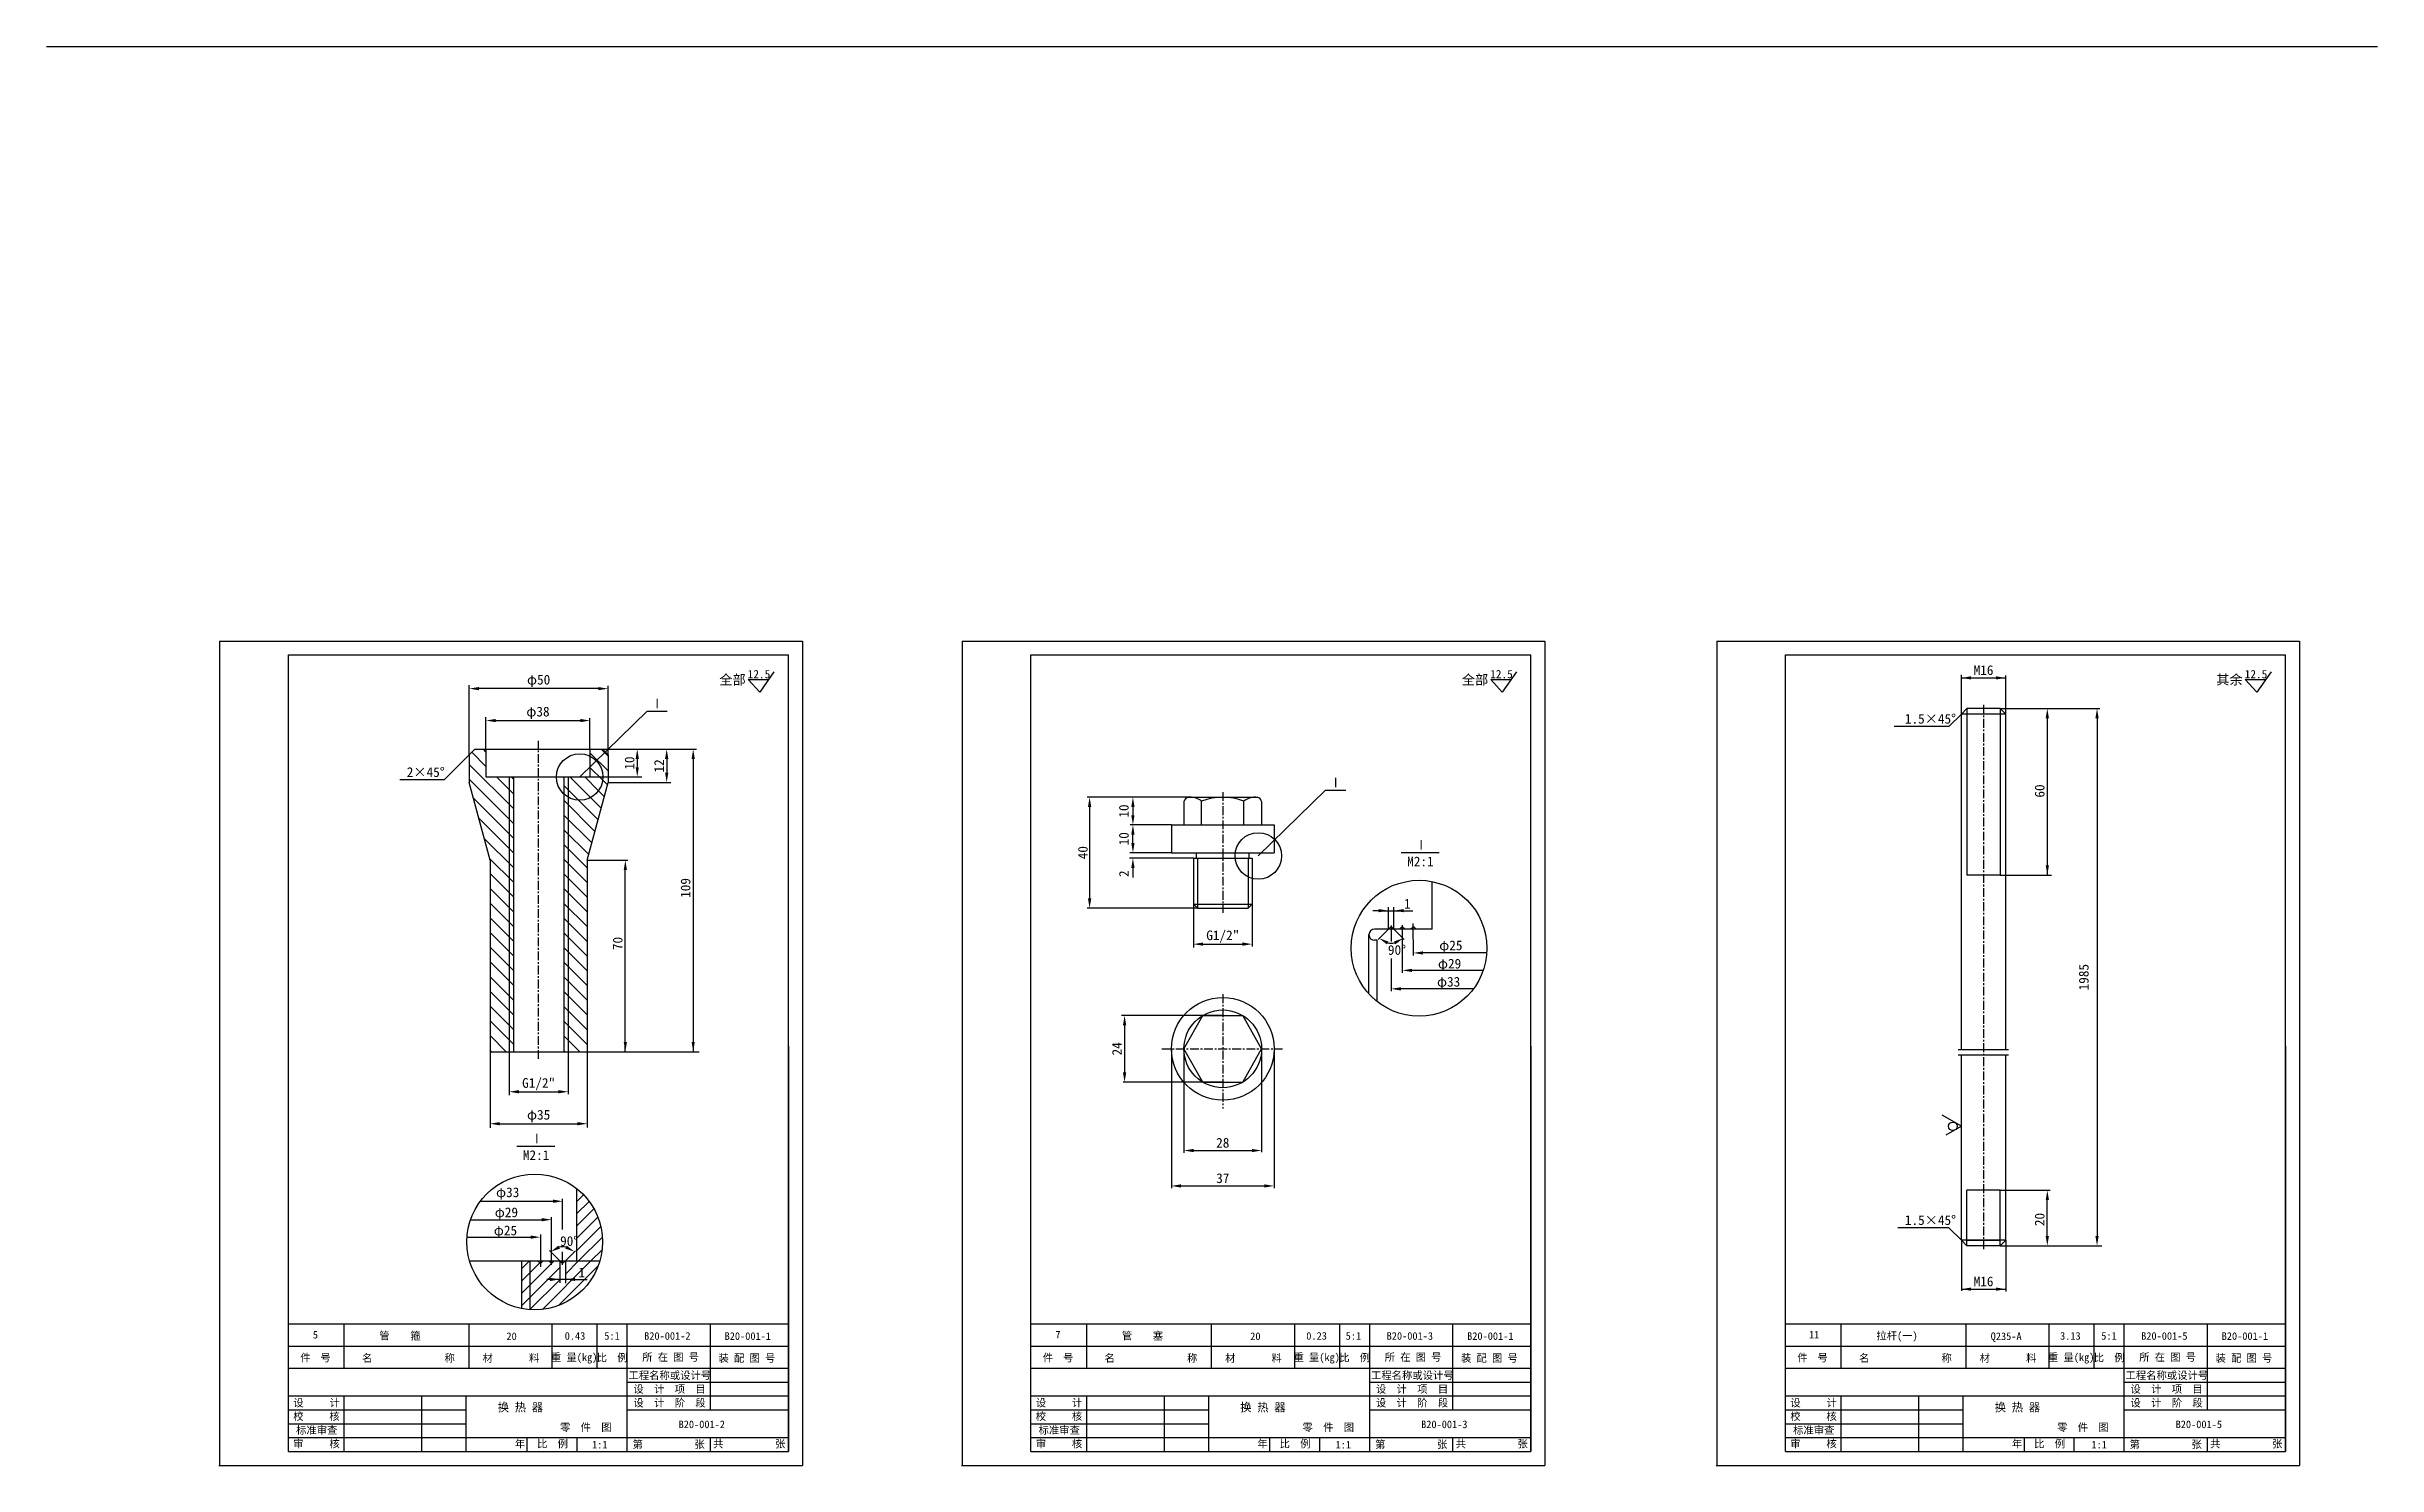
# Model space of a CAD drawing. Extents: x -6305 to 2454, y -6155 to 5940.
# Drawn here: x -6259 to -2059, y -6155 to -3600 of the extents above; entities that cross this region are included whole.
import ezdxf

# ---------------------------------------------------------------- set-up
doc = ezdxf.new("R2010")
doc.units = 0
doc.header["$LTSCALE"] = 50
doc.header["$MEASUREMENT"] = 0
doc.linetypes.add('CENTER', pattern=[50.8, 31.75, -6.35, 6.35, -6.35])
doc.layers.get('0').update_dxf_attribs({"linetype": 'CONTINUOUS'})
doc.styles.get("Standard").update_dxf_attribs({"font": 'SIMFANG.TTF'})
doc.styles.add('style1', font='SIMFANG.TTF')
doc.styles.add('yu', font='SIMKAI.TTF')
pattern_1 = [(135, (8350.876, -43931.702), (-13.258252, -13.258252), [])]
pattern_2 = [(45, (8350.876, -43931.702), (-11.0485435, 11.0485435), [])]

msp = doc.modelspace()

# ---------------------------------------------------------------- hatches: boundary and pattern name
h = msp.add_hatch()
h.set_pattern_fill('ANSI31', color=4, scale=150, angle=90, style=0)
h.set_pattern_definition(pattern_1)
h.paths.add_polyline_path([(-5459.7, -5065.3), (-5459.7, -5410.2), (-5425.2, -5410.2), (-5425.2, -4915.3), (-5467.2, -4915.3), (-5467.2, -4865.3), (-5487.2, -4865.3), (-5497.2, -4875.3), (-5497.2, -4925.3)])
h.paths.add_polyline_path([(-5425.2, -5410.2), (-5417.7, -5410.2), (-5417.7, -4915.3), (-5425.2, -4915.3)])
h = msp.add_hatch()
h.set_pattern_fill('ANSI31', color=4, scale=150, angle=90, style=0)
h.set_pattern_definition(pattern_1)
h.paths.add_polyline_path([(-5252.1, -4870.4), (-5257.2, -4865.3), (-5279.7, -4865.3), (-5279.7, -4877.7, -0.085457), (-5268.1, -4886)])
h.paths.add_polyline_path([(-5247.2, -4875.3), (-5252.1, -4870.4), (-5268.1, -4886, -0.195684), (-5256.2, -4915.3), (-5247.2, -4915.3)])
h.paths.add_polyline_path([(-5268.1, -4886), (-5279.7, -4897.3), (-5279.7, -4915.3), (-5256.2, -4915.3, 0.195684)])
h.paths.add_polyline_path([(-5268.1, -4886, 0.085457), (-5279.7, -4877.7), (-5279.7, -4897.3)])
h.paths.add_polyline_path([(-5256.2, -4915.3), (-5279.7, -4915.3), (-5319.2, -4915.3), (-5319.2, -4951.6, 0.577624)])
h.paths.add_polyline_path([(-5319.2, -4915.3), (-5326.7, -4915.3), (-5326.7, -4946.1, 0.055735), (-5319.2, -4951.6)])
h = msp.add_hatch()
h.set_pattern_fill('ANSI31', color=4, scale=150, angle=90, style=0)
h.set_pattern_definition(pattern_1)
h.paths.add_polyline_path([(-5247.2, -4925.3), (-5247.2, -4915.3), (-5256.2, -4915.3, -0.577624), (-5319.2, -4951.6), (-5319.2, -5410.2), (-5284.7, -5410.2), (-5284.7, -5065.3)])
h.paths.add_polyline_path([(-5319.2, -4951.6, -0.055735), (-5326.7, -4946.1), (-5326.7, -5410.2), (-5319.2, -5410.2)])
h = msp.add_hatch()
h.set_pattern_fill('ANSI31', color=4, scale=125, style=0)
h.set_pattern_definition(pattern_2)
h.paths.add_polyline_path([(-5304, -5656.6), (-5304, -5787.1), (-5261.9, -5787.1, 0.070992), (-5257, -5752.9, 0.230789)])
h = msp.add_hatch()
h.set_pattern_fill('ANSI31', color=4, scale=125, style=0)
h.set_pattern_definition(pattern_2)
h.paths.add_polyline_path([(-5334, -5787.1), (-5344, -5787.1), (-5349, -5792.1), (-5354, -5787.1), (-5364, -5787.1), (-5368.9, -5792), (-5368.9, -5792.2), (-5374, -5787.1), (-5388, -5787.1), (-5388, -5874.9, 0.353308), (-5261.9, -5787.1), (-5304, -5787.1), (-5324, -5787.1), (-5324, -5820.5), (-5334, -5820.5)])
h.paths.add_polyline_path([(-5388, -5787.1), (-5403, -5787.1), (-5403, -5872.9, 0.030973), (-5388, -5874.9)])
h.paths.add_polyline_path([(-5302.4, -5794.8), (-5286.9, -5794.8), (-5286.9, -5821), (-5302.4, -5821)], flags=24)

# ---------------------------------------------------------------- linework, layer by layer
at = {"color": 2}
for p, q in [((-6258.8, -3599.6), (-2058.8, -3599.6)), ((-5947, -4670.5), (-4897, -4670.5)), ((-5947, -4670.5), (-5947, -6155.5)), ((-4897, -4670.5), (-4897, -6155.5)), ((-4609, -4670.5), (-4609, -6155.5)), ((-4609, -4670.5), (-3559, -4670.5)), ((-3559, -4670.5), (-3559, -6155.5)), ((-3249.3, -4670.5), (-3249.3, -6155.5)), ((-3249.3, -4670.5), (-2199.3, -4670.5)), ((-2199.3, -4670.5), (-2199.3, -6155.5)), ((-4994.4, -4739.9), (-4973.8, -4762.8)), ((-4994.4, -4739.9), (-4957.9, -4739.9)), ((-4948.1, -4725.8), (-4973.8, -4762.8)), ((-3656.4, -4739.9), (-3619.9, -4739.9)), ((-3656.4, -4739.9), (-3635.8, -4762.8)), ((-3610.1, -4725.8), (-3635.8, -4762.8)), ((-2296.8, -4739.9), (-2260.3, -4739.9)), ((-2296.8, -4739.9), (-2276.2, -4762.8)), ((-2250.5, -4725.8), (-2276.2, -4762.8)), ((-5723.2, -5900.5), (-5723.2, -5980.5)), ((-5498.2, -5900.5), (-5498.2, -5980.5)), ((-5348.2, -5900.5), (-5348.2, -5980.5)), ((-5267.3, -5900.5), (-5267.3, -5980.5)), ((-5213.2, -5900.5), (-5213.2, -6130.5)), ((-5063.2, -5901.2), (-5063.2, -5981.2)), ((-4385.2, -5900.5), (-4385.2, -5980.5)), ((-4160.2, -5900.5), (-4160.2, -5980.5)), ((-4010.2, -5900.5), (-4010.2, -5980.5)), ((-3929.2, -5900.5), (-3929.2, -5980.5)), ((-3875.2, -5900.5), (-3875.2, -6130.5)), ((-3725.2, -5901.2), (-3725.2, -5981.2)), ((-3025.6, -5900.5), (-3025.6, -5980.5)), ((-2800.6, -5900.5), (-2800.6, -5980.5)), ((-2650.6, -5900.5), (-2650.6, -5980.5)), ((-2569.6, -5900.5), (-2569.6, -5980.5)), ((-2515.6, -5900.5), (-2515.6, -6130.5)), ((-2365.6, -5901.2), (-2365.6, -5981.2)), ((-5823.2, -5940.5), (-4922, -5940.5)), ((-4485.2, -5940.5), (-3584, -5940.5)), ((-3125.6, -5940.5), (-2224.3, -5940.5)), ((-5213.2, -6005.5), (-4922, -6005.5)), ((-5063.2, -5980.5), (-5063.2, -6055.5)), ((-3875.2, -6005.5), (-3584, -6005.5)), ((-3725.2, -5980.5), (-3725.2, -6055.5)), ((-2515.6, -6005.5), (-2224.3, -6005.5)), ((-2365.6, -5980.5), (-2365.6, -6055.5)), ((-5823.2, -6030.5), (-4922, -6030.5)), ((-5723.2, -6030.5), (-5723.2, -6130.5)), ((-5583.2, -6030.5), (-5583.2, -6130.5)), ((-5503.2, -6030.5), (-5503.2, -6130.5)), ((-4485.2, -6030.5), (-3584, -6030.5)), ((-4385.2, -6030.5), (-4385.2, -6130.5)), ((-4245.2, -6030.5), (-4245.2, -6130.5)), ((-4165.2, -6030.5), (-4165.2, -6130.5)), ((-3125.6, -6030.5), (-2224.3, -6030.5)), ((-3025.6, -6030.5), (-3025.6, -6130.5)), ((-2885.6, -6030.5), (-2885.6, -6130.5)), ((-2805.6, -6030.5), (-2805.6, -6130.5)), ((-5823.2, -6055.5), (-5503.2, -6055.5)), ((-5823.2, -6080.5), (-5503.2, -6080.5)), ((-5213.2, -6055.5), (-4922, -6055.5)), ((-4485.2, -6055.5), (-4165.2, -6055.5)), ((-4485.2, -6080.5), (-4165.2, -6080.5)), ((-3875.2, -6055.5), (-3584, -6055.5)), ((-3125.6, -6055.5), (-2805.6, -6055.5)), ((-3125.6, -6080.5), (-2805.6, -6080.5)), ((-2515.6, -6055.5), (-2224.3, -6055.5)), ((-5823.2, -6105.5), (-4922, -6105.5)), ((-5393.2, -6105.5), (-5393.2, -6130.5)), ((-5303.2, -6105.5), (-5303.2, -6130.5)), ((-5063.2, -6105.5), (-5063.2, -6130.5)), ((-4485.2, -6105.5), (-3584, -6105.5)), ((-4055.2, -6105.5), (-4055.2, -6130.5)), ((-3965.2, -6105.5), (-3965.2, -6130.5)), ((-3725.2, -6105.5), (-3725.2, -6130.5)), ((-3125.6, -6105.5), (-2224.3, -6105.5)), ((-2695.6, -6105.5), (-2695.6, -6130.5)), ((-2605.6, -6105.5), (-2605.6, -6130.5)), ((-2365.6, -6105.5), (-2365.6, -6130.5)), ((-5948.2, -6155.5), (-4897, -6155.5)), ((-4610.2, -6155.5), (-3559, -6155.5)), ((-3250.6, -6155.5), (-2199.3, -6155.5))]:
    msp.add_line(p, q, dxfattribs=at)
at = {"color": 1}
for p, q in [((-5823.2, -4695.5), (-4922, -4695.5)), ((-5823.2, -6130.5), (-5823.2, -4695.5)), ((-4922, -6130.5), (-4922, -4695.5)), ((-4485.2, -6130.5), (-4485.2, -4695.5)), ((-4485.2, -4695.5), (-3584, -4695.5)), ((-3584, -6130.5), (-3584, -4695.5)), ((-3125.6, -6130.5), (-3125.6, -4695.5)), ((-3125.6, -4695.5), (-2224.3, -4695.5)), ((-2224.3, -6130.5), (-2224.3, -4695.5)), ((-2808.5, -4802), (-2798.5, -4792)), ((-2808.5, -5406.2), (-2808.5, -4802)), ((-2728.5, -4802), (-2808.5, -4802)), ((-2738.5, -4792), (-2798.5, -4792)), ((-2728.5, -4802), (-2738.5, -4792)), ((-2728.5, -5406.2), (-2728.5, -4802)), ((-5497.2, -4875.3), (-5487.2, -4865.3)), ((-5487.2, -4865.3), (-5257.2, -4865.3)), ((-5467.2, -4865.3), (-5467.2, -4915.3)), ((-5279.7, -4865.3), (-5279.7, -4915.3)), ((-5247.2, -4875.3), (-5257.2, -4865.3)), ((-5497.2, -4875.3), (-5497.2, -4925.3)), ((-5247.2, -4875.3), (-5247.2, -4925.3)), ((-5459.7, -5065.3), (-5497.2, -4925.3)), ((-5467.2, -4915.3), (-5319.2, -4915.3)), ((-5417.7, -4915.3), (-5417.7, -5410.2)), ((-5326.7, -4915.3), (-5326.7, -5410.2)), ((-5319.2, -4915.3), (-5279.7, -4915.3)), ((-5284.7, -5065.3), (-5247.2, -4925.3)), ((-4201.5, -4951.7), (-4077.3, -4951.7)), ((-4209.4, -4959.8), (-4209.4, -5001.7)), ((-4177.5, -5001.7), (-4177.5, -4958.9)), ((-4101.3, -5001.7), (-4101.3, -4958.9)), ((-4101.3, -5001.7), (-4101.3, -4958.9)), ((-4069.4, -4959.8), (-4069.4, -5001.7)), ((-4231.9, -5001.7), (-4046.9, -5001.7)), ((-4231.9, -5001.7), (-4231.9, -5051.7)), ((-4046.9, -5001.7), (-4046.9, -5051.7)), ((-5459.7, -5065.3), (-5459.7, -5410.2)), ((-5284.7, -5065.3), (-5284.7, -5410.2)), ((-4231.9, -5051.7), (-4046.9, -5051.7)), ((-4192.4, -5061.7), (-4192.4, -5144.2)), ((-4192.4, -5061.7), (-4086.4, -5061.7)), ((-4186.7, -5061.7), (-4186.7, -5051.7)), ((-4092.1, -5061.7), (-4092.1, -5051.7)), ((-4086.4, -5061.7), (-4086.4, -5144.2)), ((-3762, -5189.6), (-3762, -5103.8)), ((-2738.5, -5092), (-2798.5, -5092)), ((-4192.4, -5144.2), (-4086.4, -5144.2)), ((-4192.4, -5144.2), (-4184.9, -5151.7)), ((-4184.9, -5151.7), (-4093.9, -5151.7)), ((-4086.4, -5144.2), (-4093.9, -5151.7)), ((-3777, -5189.6), (-3866, -5189.6)), ((-3836, -5184.6), (-3841, -5189.6)), ((-3836, -5184.6), (-3831, -5189.6)), ((-3816, -5184.6), (-3821, -5189.6)), ((-3816, -5184.6), (-3811, -5189.6)), ((-3796, -5184.6), (-3801, -5189.6)), ((-3796, -5184.6), (-3791, -5189.6)), ((-3762, -5189.6), (-3777, -5189.6)), ((-3861, -5209.6), (-3866, -5209.6)), ((-3861, -5320.1), (-3861, -5209.6)), ((-4209.4, -5405.1), (-4175.5, -5345.1)), ((-4175.5, -5345.1), (-4103.3, -5345.1)), ((-4069.4, -5405.1), (-4103.3, -5345.1)), ((-5459.7, -5410.2), (-5284.7, -5410.2)), ((-4922, -5400.5), (-4922, -6130.5)), ((-4922, -5400.5), (-4922, -6130.5)), ((-4922, -5400.5), (-4922, -6130.5)), ((-4922, -5400.5), (-4922, -6130.5)), ((-4922, -5400.5), (-4922, -6130.5)), ((-4175.5, -5465.1), (-4209.4, -5405.1)), ((-4103.3, -5465.1), (-4069.4, -5405.1)), ((-3584, -5400.5), (-3584, -6130.5)), ((-3584, -5400.5), (-3584, -6130.5)), ((-3584, -5400.5), (-3584, -6130.5)), ((-3584, -5400.5), (-3584, -6130.5)), ((-3584, -5400.5), (-3584, -6130.5)), ((-2808.5, -5749.9), (-2808.5, -5416.2)), ((-2728.5, -5749.9), (-2728.5, -5416.2)), ((-2224.3, -5400.5), (-2224.3, -6130.5)), ((-2224.3, -5400.5), (-2224.3, -6130.5)), ((-2224.3, -5400.5), (-2224.3, -6130.5)), ((-2224.3, -5400.5), (-2224.3, -6130.5)), ((-2224.3, -5400.5), (-2224.3, -6130.5)), ((-4175.5, -5465.1), (-4103.3, -5465.1)), ((-5304, -5656.6), (-5304, -5787.1)), ((-2738.5, -5659.9), (-2798.5, -5659.9)), ((-2808.5, -5749.9), (-2798.5, -5759.9)), ((-2728.5, -5749.9), (-2808.5, -5749.9)), ((-2798.5, -5749.9), (-2738.5, -5749.9)), ((-2728.5, -5749.9), (-2738.5, -5759.9)), ((-5496.7, -5787.1), (-5388, -5787.1)), ((-5403, -5787.1), (-5403, -5872.9)), ((-5388, -5787.1), (-5304, -5787.1)), ((-5369, -5792.1), (-5374, -5787.1)), ((-5369, -5792.1), (-5364, -5787.1)), ((-5349, -5792.1), (-5354, -5787.1)), ((-5349, -5792.1), (-5344, -5787.1)), ((-5329, -5792.1), (-5334, -5787.1)), ((-5329, -5792.1), (-5324, -5787.1)), ((-2738.5, -5759.9), (-2798.5, -5759.9)), ((-5823.2, -5900.5), (-4922, -5900.5)), ((-4485.2, -5900.5), (-3584, -5900.5)), ((-3125.6, -5900.5), (-2224.3, -5900.5)), ((-5823.2, -5980.5), (-4922, -5980.5)), ((-4485.2, -5980.5), (-3584, -5980.5)), ((-3125.6, -5980.5), (-2224.3, -5980.5)), ((-5823.2, -6130.5), (-4922, -6130.5)), ((-5823.2, -6130.5), (-4922, -6130.5)), ((-5823.2, -6130.5), (-4922, -6130.5)), ((-5823.2, -6130.5), (-4922, -6130.5)), ((-5823.2, -6130.5), (-4922, -6130.5)), ((-4485.2, -6130.5), (-3584, -6130.5)), ((-4485.2, -6130.5), (-3584, -6130.5)), ((-4485.2, -6130.5), (-3584, -6130.5)), ((-4485.2, -6130.5), (-3584, -6130.5)), ((-4485.2, -6130.5), (-3584, -6130.5)), ((-3125.6, -6130.5), (-2224.3, -6130.5)), ((-3125.6, -6130.5), (-2224.3, -6130.5)), ((-3125.6, -6130.5), (-2224.3, -6130.5)), ((-3125.6, -6130.5), (-2224.3, -6130.5)), ((-3125.6, -6130.5), (-2224.3, -6130.5))]:
    msp.add_line(p, q, dxfattribs=at)
at = {"color": 4}
for p, q in [((-2808.5, -4802), (-2808.5, -4731.1)), ((-2808.5, -4736.8), (-2728.5, -4736.8)), ((-2728.5, -4802), (-2728.5, -4732.8)), ((-5497.2, -4875.3), (-5497.2, -4749.9)), ((-5264.7, -4756.2), (-5479.7, -4756.2)), ((-5247.2, -4875.3), (-5247.2, -4751)), ((-5467.2, -4865.3), (-5467.2, -4807.6)), ((-5449.7, -4813.7), (-5297.2, -4813.7)), ((-5298.2, -4915.3), (-5176.8, -4797)), ((-5279.7, -4865.3), (-5279.7, -4809.6)), ((-5176.8, -4797), (-5140.3, -4797)), ((-2830.9, -4824.4), (-2929.6, -4824.4)), ((-2808.5, -4802), (-2830.9, -4824.4)), ((-2798.5, -4792), (-2798.5, -5092)), ((-2738.5, -4792), (-2648.6, -4792)), ((-2738.5, -4792), (-2559, -4792)), ((-2738.5, -4792), (-2738.5, -5092)), ((-2653.6, -4809.5), (-2653.6, -5092)), ((-2564, -4809.5), (-2564, -5742.4)), ((-5257.2, -4865.3), (-5087.7, -4865.3)), ((-5542.3, -4920.5), (-5497.2, -4875.3)), ((-5194.5, -4882.8), (-5194.5, -4897.8)), ((-5141.5, -4882.8), (-5141.5, -4907.8)), ((-5093.7, -4882.8), (-5093.7, -5410.2)), ((-5542.3, -4920.5), (-5622.5, -4920.5)), ((-5425.2, -4915.3), (-5425.2, -5410.2)), ((-5319.2, -4915.3), (-5319.2, -5410.2)), ((-5279.7, -4915.3), (-5186.5, -4915.3)), ((-5247.2, -4925.3), (-5133.8, -4925.3)), ((-4197.1, -4951.7), (-4383.6, -4951.7)), ((-4197.1, -4951.7), (-4305.8, -4951.7)), ((-4075.4, -5057.6), (-3954.1, -4939.2)), ((-3954.1, -4939.2), (-3917.6, -4939.2)), ((-4379.4, -4969.2), (-4379.4, -5134.2)), ((-4301.3, -4969.2), (-4301.3, -4984.2)), ((-4231.9, -5001.7), (-4306.2, -5001.7)), ((-4301.3, -5034.2), (-4301.3, -5016.7)), ((-4301.3, -5034.2), (-4301.3, -5019.2)), ((-5284.7, -5065.3), (-5211.7, -5065.3)), ((-4192.4, -5061.7), (-4307.6, -5061.7)), ((-4231.9, -5051.7), (-4306.7, -5051.7)), ((-4301.3, -5079.2), (-4301.3, -5096.2)), ((-4184.9, -5061.7), (-4184.9, -5151.7)), ((-4093.9, -5061.7), (-4093.9, -5151.7)), ((-3818, -5051.3), (-3749.7, -5051.3)), ((-5216, -5410.2), (-5216, -5082.8)), ((-2738.5, -5092), (-2646.3, -5092)), ((-4184.9, -5151.7), (-4383.8, -5151.7)), ((-4192.4, -5144.2), (-4192.4, -5222.8)), ((-4086.4, -5144.2), (-4086.4, -5221)), ((-3858.5, -5156.2), (-3869.3, -5156.2)), ((-3858.5, -5156.2), (-3797, -5156.2)), ((-3841, -5189.6), (-3841, -5149.7)), ((-3831, -5189.6), (-3831, -5150.1)), ((-3876, -5306.2), (-3876, -5199.6)), ((-3841, -5189.6), (-3859.3, -5207.9)), ((-3836, -5182.7), (-3836, -5211.8)), ((-3831, -5189.6), (-3812.5, -5208.1)), ((-3816, -5182.6), (-3816, -5268.3)), ((-3796, -5237), (-3796.1, -5179.1)), ((-4174.9, -5216.5), (-4103.9, -5216.5)), ((-3836, -5242.1), (-3836, -5301.3)), ((-3663.7, -5232.3), (-3778.5, -5232.3)), ((-3670.2, -5263.8), (-3798.5, -5263.8)), ((-3687.8, -5297), (-3818.5, -5297)), ((-4139.4, -5345.1), (-4321.6, -5345.1)), ((-4316.3, -5362.6), (-4316.3, -5447.6)), ((-5459.7, -5410.2), (-5459.7, -5547.7)), ((-5425.2, -5410.2), (-5425.2, -5488.8)), ((-5319.2, -5410.2), (-5319.2, -5486.9)), ((-5284.7, -5410.2), (-5284.7, -5546.7)), ((-5284.7, -5410.2), (-5083, -5410.2)), ((-5284.7, -5410.2), (-5191, -5410.2)), ((-4231.9, -5405.1), (-4231.9, -5656)), ((-4209.4, -5405.1), (-4209.4, -5592.2)), ((-4069.4, -5405.1), (-4069.4, -5591.4)), ((-4046.9, -5405.1), (-4046.9, -5656)), ((-2814.3, -5416.2), (-2723.8, -5416.2)), ((-2814.1, -5406.2), (-2723.6, -5406.2)), ((-5407.7, -5482.4), (-5336.7, -5482.4)), ((-4139.4, -5465.1), (-4318.7, -5465.1)), ((-5442.2, -5540), (-5302.2, -5540)), ((-2808.5, -5544.7), (-2843.2, -5524.6)), ((-5411.6, -5580.5), (-5343.3, -5580.5)), ((-2808.5, -5544.7), (-2836.4, -5560.8)), ((-4191.9, -5588.3), (-4086.9, -5588.3)), ((-4214.4, -5652.1), (-4064.4, -5652.1)), ((-2798.5, -5759.9), (-2798.5, -5659.9)), ((-2738.5, -5659.9), (-2648.4, -5659.9)), ((-2738.5, -5759.9), (-2738.5, -5659.9)), ((-5477.2, -5679.7), (-5346.5, -5679.7)), ((-5349, -5794.1), (-5349, -5708.4)), ((-5329, -5730.3), (-5329, -5675.4)), ((-2653.6, -5742.4), (-2653.6, -5677.4)), ((-5501.3, -5744.4), (-5386.5, -5744.4)), ((-5494.8, -5712.9), (-5366.5, -5712.9)), ((-5369, -5739.7), (-5368.9, -5797.6)), ((-2830.8, -5727.5), (-2923.2, -5727.5)), ((-2808.5, -5749.9), (-2830.8, -5727.5)), ((-2808.5, -5749.9), (-2808.5, -5841)), ((-2728.5, -5749.9), (-2728.5, -5842.4)), ((-5388, -5787.1), (-5388, -5874.9)), ((-5334, -5787.1), (-5352.5, -5768.6)), ((-5334, -5787.1), (-5334, -5826.6)), ((-5329, -5794), (-5329, -5770.9)), ((-5324, -5787.1), (-5305.7, -5768.8)), ((-5324, -5787.1), (-5324, -5827)), ((-5304, -5787.1), (-5261.9, -5787.1)), ((-2738.5, -5759.9), (-2648.4, -5759.9)), ((-2738.5, -5759.9), (-2555.4, -5759.9)), ((-5306.5, -5820.5), (-5357.4, -5820.5)), ((-5306.5, -5820.5), (-5284.9, -5820.5)), ((-2808.5, -5838), (-2728.5, -5838))]:
    msp.add_line(p, q, dxfattribs=at)
at = {"color": 2, "linetype": 'CENTER', "ltscale": 0.01}
for p, q in [((-2768.5, -4785.4), (-2768.5, -5766)), ((-5372.2, -5423.3), (-5372.2, -4850.1)), ((-4139.4, -4942.7), (-4139.4, -5159.9)), ((-4139.4, -5306.7), (-4139.4, -5512.3)), ((-4249.2, -5405.1), (-4031.9, -5405.1))]:
    msp.add_line(p, q, dxfattribs=at)
at = {"color": 4}
for centre, radius in [((-5298.2, -4915.3), 41.9), ((-4075.4, -5057.6), 41.9), ((-3785.7, -5223.8), 122.3), ((-2823.9, -5544.7), 7.75), ((-5379.3, -5752.9), 122.3)]:
    msp.add_circle(centre, radius, dxfattribs=at)
at = {"color": 1}
for radius in [92.5, 70]:
    msp.add_circle((-4139.4, -5405.1), radius, dxfattribs=at)
for centre, radius, start, end in [((-4199.6, -4961.5), 9.94, 101.0004, 169.8821), ((-4197.8, -4984.1), 32.4, 51.1516, 91.2082), ((-4139.4, -5056.8), 105, 68.7277, 111.2723), ((-4081, -4984.1), 32.4, 88.7918, 128.8484), ((-4079.2, -4961.5), 9.94, 10.1179, 78.9996), ((-3866, -5199.6), 10, 90, 270)]:
    msp.add_arc(centre, radius, start, end, dxfattribs=at)
at = {"color": 4}
for centre, start, end in [((-3836, -5184.6), 258.4133, 281.5867), ((-5329, -5792.1), 78.4133, 101.5867)]:
    msp.add_arc(centre, 30.4, start, end, dxfattribs=at)
for points in [[(-2791, -4733.9), (-2791, -4739.7), (-2808.5, -4736.8)], [(-2746, -4733.9), (-2746, -4739.7), (-2728.5, -4736.8)], [(-5479.7, -4753.3), (-5479.7, -4759.1), (-5497.2, -4756.2)], [(-5264.7, -4753.3), (-5264.7, -4759.1), (-5247.2, -4756.2)], [(-5449.7, -4810.8), (-5449.7, -4816.6), (-5467.2, -4813.7)], [(-5297.2, -4810.8), (-5297.2, -4816.6), (-5279.7, -4813.7)], [(-2656.5, -4809.5), (-2650.7, -4809.5), (-2653.6, -4792)], [(-2566.9, -4809.5), (-2561.1, -4809.5), (-2564, -4792)], [(-5197.4, -4882.8), (-5191.6, -4882.8), (-5194.5, -4865.3)], [(-5144.4, -4882.8), (-5138.5, -4882.8), (-5141.5, -4865.3)], [(-5096.6, -4882.8), (-5090.8, -4882.8), (-5093.7, -4865.3)], [(-5197.4, -4897.8), (-5191.6, -4897.8), (-5194.5, -4915.3)], [(-5144.4, -4907.8), (-5138.5, -4907.8), (-5141.5, -4925.3)], [(-4376.4, -4969.2), (-4382.3, -4969.2), (-4379.4, -4951.7)], [(-4298.4, -4969.2), (-4304.3, -4969.2), (-4301.3, -4951.7)], [(-4298.4, -4984.2), (-4304.3, -4984.2), (-4301.3, -5001.7)], [(-4298.4, -5019.2), (-4304.3, -5019.2), (-4301.3, -5001.7)], [(-4298.4, -5034.2), (-4304.3, -5034.2), (-4301.3, -5051.7)], [(-5218.9, -5082.8), (-5213.1, -5082.8), (-5216, -5065.3)], [(-4298.4, -5079.2), (-4304.3, -5079.2), (-4301.3, -5061.7)], [(-2656.5, -5074.5), (-2650.7, -5074.5), (-2653.6, -5092)], [(-4376.4, -5134.2), (-4382.3, -5134.2), (-4379.4, -5151.7)], [(-3858.5, -5159.1), (-3858.5, -5153.3), (-3841, -5156.2)], [(-3813.5, -5159.1), (-3813.5, -5153.3), (-3831, -5156.2)], [(-3843.5, -5217), (-3840.7, -5211.8), (-3857.5, -5206.1)], [(-3831.3, -5211.8), (-3828.5, -5217), (-3814.5, -5206.1)], [(-4174.9, -5213.5), (-4174.9, -5219.4), (-4192.4, -5216.5)], [(-4103.9, -5213.5), (-4103.9, -5219.4), (-4086.4, -5216.5)], [(-3778.5, -5235.3), (-3778.5, -5229.4), (-3796, -5232.3)], [(-3798.5, -5266.7), (-3798.5, -5260.9), (-3816, -5263.8)], [(-3818.5, -5300), (-3818.5, -5294.1), (-3836, -5297)], [(-4319.3, -5362.6), (-4313.4, -5362.6), (-4316.3, -5345.1)], [(-5218.9, -5392.7), (-5213.1, -5392.7), (-5216, -5410.2)], [(-5096.6, -5392.7), (-5090.8, -5392.7), (-5093.7, -5410.2)], [(-4319.3, -5447.6), (-4313.4, -5447.6), (-4316.3, -5465.1)], [(-5407.7, -5479.5), (-5407.7, -5485.3), (-5425.2, -5482.4)], [(-5336.7, -5479.5), (-5336.7, -5485.3), (-5319.2, -5482.4)], [(-5442.2, -5537.1), (-5442.2, -5542.9), (-5459.7, -5540)], [(-5302.2, -5537.1), (-5302.2, -5542.9), (-5284.7, -5540)], [(-4191.9, -5585.4), (-4191.9, -5591.2), (-4209.4, -5588.3)], [(-4086.9, -5585.4), (-4086.9, -5591.2), (-4069.4, -5588.3)], [(-4214.4, -5649.2), (-4214.4, -5655), (-4231.9, -5652.1)], [(-4064.4, -5649.2), (-4064.4, -5655), (-4046.9, -5652.1)], [(-2656.5, -5677.4), (-2650.7, -5677.4), (-2653.6, -5659.9)], [(-5366.5, -5710), (-5366.5, -5715.8), (-5349, -5712.9)], [(-5346.5, -5676.7), (-5346.5, -5682.6), (-5329, -5679.7)], [(-5386.5, -5741.4), (-5386.5, -5747.3), (-5369, -5744.4)], [(-2656.5, -5742.4), (-2650.7, -5742.4), (-2653.6, -5759.9)], [(-2566.9, -5742.4), (-2561.1, -5742.4), (-2564, -5759.9)], [(-5333.7, -5764.9), (-5336.5, -5759.7), (-5350.5, -5770.6)], [(-5321.5, -5759.7), (-5324.3, -5764.9), (-5307.5, -5770.6)], [(-5351.5, -5817.6), (-5351.5, -5823.4), (-5334, -5820.5)], [(-5306.5, -5817.6), (-5306.5, -5823.4), (-5324, -5820.5)], [(-2791, -5835.1), (-2791, -5840.9), (-2808.5, -5838)], [(-2746, -5835.1), (-2746, -5840.9), (-2728.5, -5838)]]:
    msp.add_solid(points, dxfattribs=at)

# ---------------------------------------------------------------- texts
at = {"color": 2}
for s, height, p in [('5', 13.6, (-5779.1, -5926.9)), ('管    箍', 13.65, (-5659.2, -5928.9)), ('20', 13.65, (-5430.2, -5929.7)), ('0.43', 13.65, (-5325.2, -5929.1)), ('5:1', 13.65, (-5253.9, -5929.1)), ('B20-001-2', 13.65, (-5182.1, -5929.2)), ('B20-001-1', 13.65, (-5037.1, -5929.4)), ('7', 13.6, (-4441.1, -5926.9)), ('管    塞', 13.65, (-4321.2, -5928.9)), ('20', 13.65, (-4089.9, -5929.7)), ('0.23', 13.65, (-3988.9, -5929.1)), ('5:1', 13.65, (-3917.9, -5929.1)), ('B20-001-3', 13.65, (-3844.1, -5929.2)), ('B20-001-1', 13.65, (-3699.1, -5929.4)), ('11', 13.65, (-3083.1, -5926.9)), ('拉杆(一)', 13.65, (-2961.6, -5928.9)), ('Q235-A ', 13.65, (-2755.6, -5929.7)), ('3.13', 13.65, (-2630.6, -5929.1)), ('5:1', 13.65, (-2556.4, -5929.1)), ('B20-001-5', 13.65, (-2484.5, -5929.2)), ('B20-001-1', 13.65, (-2339.4, -5929.4)), ('件', 13.6, (-5801.7, -5968.3)), ('号', 13.6, (-5765.4, -5968.3)), ('名              称', 13.648, (-5690.5, -5969.1)), ('材       料', 13.65, (-5473.3, -5969.1)), ('重 量(kg)', 13.65, (-5350, -5967.6)), ('比  例', 13.65, (-5267.6, -5968.3)), ('所 在 图 号', 13.65, (-5185.6, -5967.4)), ('装 配 图 号', 13.65, (-5048.1, -5969.1)), ('件', 13.6, (-4463.7, -5968.3)), ('号', 13.6, (-4427.3, -5968.3)), ('名              称', 13.648, (-4352.5, -5969.1)), ('材       料', 13.65, (-4135.2, -5969.1)), ('重 量(kg)', 13.65, (-4012, -5967.6)), ('比  例', 13.65, (-3929.6, -5968.3)), ('所 在 图 号', 13.65, (-3847.6, -5967.4)), ('装 配 图 号', 13.65, (-3710.1, -5969.1)), ('件', 13.6, (-3104.1, -5968.3)), ('号', 13.6, (-3067.7, -5968.3)), ('名              称', 13.648, (-2992.9, -5969.1)), ('材       料', 13.65, (-2775.6, -5969.1)), ('重 量(kg)', 13.65, (-2652.4, -5967.6)), ('比  例', 13.65, (-2570, -5968.3)), ('所 在 图 号', 13.65, (-2488, -5967.4)), ('装 配 图 号', 13.65, (-2350.5, -5969.1)), ('工程名称或设计号', 13.65, (-5210.3, -6000.1)), ('工程名称或设计号', 13.65, (-3872.3, -6000.1)), ('工程名称或设计号', 13.65, (-2512.7, -6000.1)), ('设     计', 13.65, (-5814.3, -6049.6)), (' 换 热 器', 15, (-5456.2, -6058.4)), ('设  计  项  目', 13.65, (-5201.4, -6024.9)), ('设  计  阶  段', 13.65, (-5201.4, -6049.7)), ('设     计', 13.65, (-4476.3, -6049.6)), (' 换 热 器', 15, (-4118.2, -6058.4)), ('设  计  项  目', 13.65, (-3863.4, -6024.9)), ('设  计  阶  段', 13.65, (-3863.4, -6049.7)), ('设     计', 13.65, (-3116.7, -6049.6)), (' 换 热 器', 15, (-2758.6, -6058.4)), ('设  计  项  目', 13.65, (-2503.8, -6024.9)), ('设  计  阶  段', 13.65, (-2503.8, -6049.7)), ('校     核', 13.65, (-5814.4, -6074)), ('标准审查', 13.65, (-5809.3, -6098.9)), ('零  件  图', 13.65, (-5333.7, -6093.7)), ('B20-001-2', 13.65, (-5120, -6088.4)), ('校     核', 13.65, (-4476.4, -6074)), ('标准审查', 13.65, (-4471.3, -6098.9)), ('零  件  图', 13.65, (-3995.7, -6093.7)), ('B20-001-3', 13.65, (-3782, -6088.4)), ('校     核', 13.65, (-3116.7, -6074)), ('标准审查', 13.65, (-3111.7, -6098.9)), ('零  件  图', 13.65, (-2636, -6093.7)), ('B20-001-5', 13.65, (-2422.4, -6088.4)), ('审     核', 13.65, (-5814.4, -6123.4)), ('年', 13.6, (-5415, -6123.4)), ('比  例', 13.65, (-5375.1, -6123.4)), ('1:1', 13.65, (-5276, -6125)), ('第          张', 13.648, (-5202.9, -6124.4)), ('共          张', 13.648, (-5057.8, -6123.4)), ('审     核', 13.65, (-4476.4, -6123.4)), ('年', 13.6, (-4077, -6123.4)), ('比  例', 13.65, (-4037.1, -6123.4)), ('1:1', 13.65, (-3936.2, -6125)), ('第          张', 13.648, (-3864.9, -6124.4)), ('共          张', 13.648, (-3719.8, -6123.4)), ('审     核', 13.65, (-3116.7, -6123.4)), ('年', 13.6, (-2717.4, -6123.4)), ('比  例', 13.65, (-2677.4, -6123.4)), ('1:1', 13.65, (-2574.1, -6125)), ('第          张', 13.648, (-2505.3, -6124.4)), ('共          张', 13.648, (-2360.2, -6123.4))]:
    msp.add_text(s, height=height, dxfattribs=at).set_placement(p)
at = {"color": 4, "char_height": 17.5, "attachment_point": 5}
for s, insert in [('φ50', (-5372.2, -4742.4)), ('Ⅰ', (-5158.6, -4783.2)), ('φ38', (-5373.4, -4799.9)), ('Ⅰ', (-3935.8, -4925.5)), ('Ⅰ', (-3781.9, -5037.6)), ('\\A1;90°', (-3825.5, -5227.1)), ('φ35', (-5372.2, -5526.2)), ('Ⅰ', (-5375.5, -5566.7)), ('\\A1;28', (-4139.4, -5574.5)), ('\\A1;37', (-4139.4, -5638.3)), ('\\A1;90°', (-5317.2, -5751.5))]:
    msp.add_mtext(s, dxfattribs=dict(at, insert=insert))
at = {"color": 2, "char_height": 17.49, "attachment_point": 5, "style": 'style1'}
for s, insert in [('全部', (-5022.9, -4741)), ('全部', (-3684.9, -4741)), ('其余', (-2325.3, -4741))]:
    msp.add_mtext(s, dxfattribs=dict(at, insert=insert))
at = {"color": 4, "linetype": 'ByBlock', "char_height": 15, "attachment_point": 5, "style": 'style1'}
for insert in [(-4975.2, -4730.2), (-3637.2, -4730.2), (-2277.6, -4730.2)]:
    msp.add_mtext('{\\fFangSong_GB2312|b0|i0|c134|p49;12.5}', dxfattribs=dict(at, insert=insert))
at = {"color": 4, "char_height": 17.5, "attachment_point": 5}
for s, insert, style in [('M16', (-2768.5, -4723), 'style1'), ('1.5×45°', (-2864.2, -4810.6), 'style1'), ('2×45°', (-5575.7, -4906.7), 'yu'), ('M2:1', (-3783.3, -5067.7), 'yu'), ('1', (-3806.8, -5143.6), 'yu'), ('G1/2"', (-4139.4, -5202.7), 'yu'), ('φ29', (-3730.7, -5254), 'yu'), ('φ25', (-3728.4, -5221.1), 'yu'), ('φ33', (-3732.4, -5286.6), 'yu'), ('G1/2"', (-5372.2, -5468.7), 'yu'), ('M2:1', (-5376.8, -5596.8), 'yu'), ('φ33', (-5428, -5665.9), 'yu'), ('φ29', (-5430.3, -5702), 'yu'), ('1.5×45°', (-2864.2, -5713.8), 'style1'), ('φ25', (-5432, -5734.6), 'yu'), ('1', (-5294.6, -5807.9), 'yu'), ('M16', (-2768.5, -5824.2), 'style1')]:
    msp.add_mtext(s, dxfattribs=dict(at, insert=insert, style=style))
at = {"color": 4, "char_height": 17.5, "attachment_point": 5, "rotation": 90}
for s, insert in [('\\A1;10', (-5208.3, -4890.3)), ('\\A1;12', (-5155.2, -4895.3)), ('\\A1;10', (-4317.6, -4976.7)), ('\\A1;10', (-4317.6, -5026.7)), ('\\A1;40', (-4391.4, -5051.7)), ('\\A1;2', (-4317.6, -5089.6)), ('\\A1;24', (-4330.1, -5405.1))]:
    msp.add_mtext(s, dxfattribs=dict(at, insert=insert))
at = {"color": 4, "char_height": 17.5, "attachment_point": 5, "rotation": 90, "style": 'style1'}
for s, insert in [('60', (-2667.3, -4940.6)), ('109', (-5107.4, -5115.3)), ('70', (-5229.7, -5215.3)), ('1985', (-2587.8, -5276)), ('20', (-2667.3, -5712.6))]:
    msp.add_mtext(s, dxfattribs=dict(at, insert=insert))

doc.saveas('drawing.dxf')
